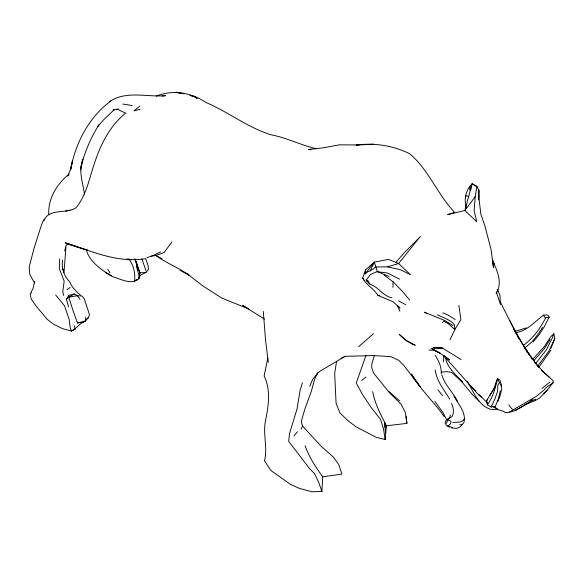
<?xml version="1.0" encoding="UTF-8"?>
<svg xmlns="http://www.w3.org/2000/svg" width="584" height="584" viewBox="0 0 584 584"><rect width="100%" height="100%" fill="white"/><g stroke="black" fill="none" stroke-linecap="round" stroke-linejoin="round"><path stroke-width="0.88" d="M87.22 249.434L86.68 250.938C90.111 262.581 102.718 270.611 112.61 276.714C120.786 278.948 131.254 285.393 138.97 278.736L138.999 275.517L136.474 266.479M392.966 287.372L393.061 281.787L384.06 275.115M80.439 295.095C76.219 291.504 71.868 287.452 69.978 282.101C64.16 276.429 61.145 268.202 62.634 260.128M492.641 260.902L493.495 267.698L490.976 249.105L484.976 226.249L480.829 214.087L479.121 199.524L478.902 190.282L476.873 186.274L472.127 183.821C465.718 189.844 463.842 199.582 466.273 207.904M478.646 199.735L478.902 190.282M59.626 258.931L59.305 268.567L64.16 281.072L62.758 291.942L63.809 295.533M267.808 358.029L264.136 375.943C271.407 390.9 268.144 407.406 265.107 422.984C263.26 435.554 267.706 448.205 264.486 460.769L270.837 470.5L290.584 484.406L299.439 488.399L312.09 491.786L321.893 491.472L322.704 476.814C315.703 467.112 309.104 457.155 305.096 445.745M443.504 361.759L443.804 355.751M336.567 361.481L334.668 373.402L336.07 403.172L339.873 412.917L348.531 421.174L356.058 426.794L376.227 437.379L385.155 439.482L386.433 425.787C380.826 414.801 374.972 403.982 372.665 391.652M63.948 272.728L65.97 247.156M48.771 214.481C47.961 198.195 57.006 183.967 69.182 173.974M476.873 186.274L475.23 196.604L474.128 210.612L476.734 221.716L464.864 210.481L447.716 214.613L454.666 212.415C437.474 194.603 428.897 169.922 409.691 153.723C393.09 145.635 374.548 142.613 356.255 145.095L373.577 144.124M85.753 317.324L85.432 321.076C79.585 323.098 76.854 328.515 71.489 331.026L62.649 328.69L53.195 324.062M365.073 273.962L365.642 269.75L374.322 262.128L388.506 259.406L398.573 263.552L410.516 274.728L400.317 269.706L387.484 266.851L376.081 266.968L370.198 270.852L367.701 271.713L365.073 273.962L374.322 262.128L377.366 271.575L389.054 276.502M134.51 281.284C135.51 273.502 133.758 265.151 128.801 258.946M138.97 278.736L139.919 272.859L134.97 259.245L138.693 270.545L136.634 262.712L134.787 258.785M453.921 396.134C458.374 404.128 466.543 412.757 463.908 422.59L459.936 427.138L456.214 428.401L451.563 427.795L452.293 427.838M496.356 382.235L496.787 379.863L497.699 378.695L499.955 380.155L500.459 382.666M445.118 423.415C445.066 420.509 447.724 419.137 449.702 417.604L450.388 415.056M516.19 410.136L515.365 410.333L527.454 403.77L535.397 400.441L535.63 399.288C525.125 402.522 517.183 412.822 505.226 412.559L503.547 411.348L498.057 409.603L494.59 406.836M441.212 373.789C441.796 367.278 438.694 360.678 435.146 355.306M500.291 390.689L498.466 398.58L495.32 406.5L491.071 406.975L487.311 404.821L486.706 400.602L487.531 399.142M34.631 281.532L33.091 288.175L30.894 292.847M495.809 382.44L494.414 387.959L486.706 400.602M64.634 250.886L66.116 245.484L67.839 243.922M475.909 186.223L472.127 183.821L464.864 210.481L475.23 196.604M374.3 355.766L371.818 363.956L371.752 367.774L373.694 373.169L389.696 392.995L401.113 404.216L405.362 412.574L406.917 423.4L386.433 425.787M302.432 382.776L300.045 390.499L297.11 408.676L289.635 433.211L288.627 441.227L309.462 468.521L314.469 473.587L318.579 482.048L321.893 491.472M366.015 355.24L356.262 383.016L362.314 394.178L370.621 406.778L380.556 419.465L383.491 428.773L385.155 439.482M80.001 299.3L77.329 295.708L74.387 293.934L68.737 295.409L68.773 297.198L72.766 309.856L77.446 322.937L85.432 321.076L88.425 317.674L89.462 314.601L84.417 299.183L82.169 296.03L77.329 295.708L68.773 297.198L66.474 299.256L68.584 306.936M469.339 186.727L470.01 189.946L472.127 183.821M532.36 359.686L544.339 346.531L550.763 336.654L553.836 333.749L554.8 338.537L550.873 348.319M43.91 220.759C48.727 207.977 66.43 214.175 75.978 207.794C86.439 195.173 89.367 178.113 94.593 162.899C100.623 144.474 109.609 126.451 124.757 113.843M399.894 311.192L397.507 305.658L399.974 308.082L392.988 301.702L377.987 295.431C373.76 288.627 366.329 284.977 362.613 278.057L365.642 269.75M139.357 274.407L139.919 272.859L137.072 265.698M553.836 333.749L552.092 338.413L546.441 349.743L535.908 363.19M498.006 401.23L500.189 395.594L501.766 388.798L500.875 382.914L499.466 382.834L497.955 384.819L497.502 391.579L494.845 399.084L491.071 406.975M516.176 332.559C527.556 330.668 534.908 321.485 543.543 315.126C545.368 315.068 547.712 314.389 548.88 316.265L549.143 317.251L548.602 317.521L545.712 317.703C540.529 328.259 533.046 338.114 523.622 345.253M549.143 317.251L544.018 327.157L538.93 334.909L533.265 341.83M309.746 386.331L312.805 379.082L319.382 371.563L345.188 356.328L373.373 355.561L390.879 356.642L398.857 360.379L403.894 365.548L419.976 386.535M317.696 372.585L314.623 379.104L311.308 391.448L304.892 408.968L301.862 419.29L301.439 422.458L302.585 426.013L310.973 435.284L321.236 446.315L333.471 457.162L338.771 464.579L341.917 474.091L322.704 476.814M370.198 270.852L374.322 262.128M450.016 339.793L454.805 329.632L460.871 319.689L458.863 305.366M301.081 429.138L302.585 426.013M451.541 403.369C453.33 407.493 454.542 412.53 451.936 416.589L447.782 419.21L447.986 419.933L445.95 423.896L445.928 425.021L452.06 427.517M495.028 386.834L489.772 395.492M496.108 293.555C502.437 283.685 498.035 272.48 493.604 262.917L494.305 264.902L492.692 260.011M553.026 382.666L547.485 389.842L543.704 393.514M487.311 404.821C493.173 397.062 495.239 387.791 497.699 378.695L499.466 382.834M66.474 299.256L68.737 295.409M44.406 219.044L42.552 222.073L39.61 230.702L33.821 249.069L29.2 266.983L29.747 274.246L34.536 283.006M550.084 339.421L544.427 348.538L533.856 360.635M554.8 338.537L548.938 351.028L537.806 365.927M68.73 174.704L67.81 176.149L70.985 168.01L72.489 161.126L70.569 169.856C75.467 143.036 88.761 117.216 111.026 100.879M542.58 327.405L537.338 335.158L531.769 342.041L525.271 347.611M550.902 350.166L538.981 367.124M464.652 418.363L463.039 420.641L460.024 422.035L452.804 422.488M171.966 241.82L164.06 252.587L155.848 255.471L151.519 256.157M138.729 277.692L140.868 274.998L145.978 272.48L148.533 269.348L147.869 264.669L145.38 258.318M293.942 436.007L297.446 431.766M31.31 293.037L30.156 294.402L31.222 299.037L36.186 306.191L47.267 319.346L52.538 323.536M86.454 319.134L83.76 322.193L77.446 322.937M395.602 262.508L404.581 252.507L420.356 236.52L398.573 263.552L387.484 266.851M377.198 271.75L387.367 272.991L399.558 279.152M547.113 390.448L539.711 397.93L535.397 400.441M443.212 321.85L442.438 322.499M114.194 109.748L104.04 119.34L97.944 126.253L98.857 124.874C90.286 138.685 83.687 153.942 80.519 169.929L82.811 159.432C78.11 171.112 83.074 182.697 84.425 194.384M549.997 381.972L541.908 388.448M358.613 346.735L373.483 333.698M470.01 189.946L471.244 188.909M139.839 106.105L133.955 110.865L139.999 109.274M361.766 380.381L365.825 377.111M448.388 426.021L450.432 423.772L451.031 422.123L450.505 420.947L447.986 419.933M67.029 289.73L70.182 287.452M509.679 411.895L536.149 396.492L543.507 390.484L547.23 386.674L552.997 383.002L553.158 380.695L541.499 370.285M86.994 318.521L88.425 317.674M68.773 297.198L74.387 293.934M109.412 101.813C125.721 90.221 147.102 97.353 165.593 95.674L162.016 96.032M134.933 280.597L136.977 279.429M114.194 109.5L112.997 110.15L118.092 109.069M71.489 331.026L75.577 328.836M160.549 251.952L153.811 255.237L146.854 257.726M341.122 358.277L345.188 356.328M530.403 400.69L532.542 399.748M377.366 271.575L370.438 274.429L366.161 280.211L369.453 284.05C378.315 286.386 382.571 296.103 391.871 297.76M526.206 327.865L515.073 331.391M156.351 96.083C172.959 89.359 191.442 92.63 206.05 102.536C228.315 111.96 247.506 127.414 270.75 134.707C286.496 137.7 300.84 145.117 316.367 148.781M459.725 424.955L462.543 424.283M65.663 211.094L70.014 210.233M441.562 372.183L446.796 371.599L451.461 372.329L462.528 382.257C456.06 374.483 446.563 367.467 445.38 356.802M139.919 272.859L145.978 272.48M66.291 243.659L86.695 249.967L65.145 242.747C90.878 250.989 116.829 263.041 144.547 258.8M358.707 144.949L339.362 144.832L323.332 147.832L308.374 149.511L311.009 149.774M428.977 350.05L435.189 350.276M377.987 295.431L379.615 295.511M436.562 347.502L442.497 348.122L461.068 359.576M126.852 258.975L131.239 259.617M122.874 104.04L132.254 105.58M181.31 93.163L176.12 92.214L180.39 93.228M465.47 195.706L468.543 196.355M191.494 95.856L194.056 96.462L196.947 98.367M182.179 93.323L183.872 93.776M189.815 95.345L194.056 96.462L196.969 98.441M368.57 281.13L366.161 280.211L369.935 283.43M442.745 312.878L447.899 314.929L455.257 319.543M447.541 426.342L449.498 427.167M437.292 314.783C443.103 317.762 450.249 319.419 454.396 324.799L454.805 329.632L448.402 323.726L443.643 321.083M116.961 109.004L126.166 113.493M434.795 350.582L440.059 353.189L449.622 360.021L444.168 355.795M105.646 272.713L111.559 275.765M427.576 313.856L424.48 312.214L445.161 320.696L453.045 325.646M161.863 258.683L155.848 255.471C166.484 263.216 178.908 267.793 189.53 275.517L180.186 270.385M398.587 300.811L405.69 304.644M492.414 406.318L497.539 409.231L492.035 409.705C478.413 406.406 473.777 391.908 467.215 381.308M545.712 317.703L544.595 317.039L543.543 315.126M264.53 319.119L242.754 305.454L248.718 308.951L221.672 298.022L202.648 285.802L186.917 273.509M481.304 397.025L479.194 395.558L444.249 356.335L446.176 357.707M388.615 391.295L399.646 400.799M541.726 370.49L549.807 377.636M487.487 402.989L478.763 394.2M478.997 401.179L472.974 395.193L460.112 379.804M469.127 384.294L475.792 391.003M393.061 281.787L402.099 290.985L409.588 300.001M543.886 372.402C529.527 357.401 518.877 339.37 509.825 320.791M55.619 294.949L64.51 305.782L69.182 319.528L70.372 328.661L71.489 330.77M534.725 362.489L535.827 363.868M536.937 365.255L538.594 367.321M362.613 278.057L364.117 279.962M437.912 389.813L442.548 395.718M508.795 404.916L512.686 409.888M434.846 401.31L442.898 412.508L446.504 419.443M526.337 351.342L527.374 352.736M530.995 357.627L532.024 359.021M536.083 363.774L524.111 347.049L529.936 355.554C518.731 338.457 509.372 320.156 500.276 301.87L500.014 295.562L497.437 289.27M537.119 365.183L538.667 367.292M444.234 416.75C434.182 401.829 420.334 389.805 411.457 374.023L420.005 386.469M62.408 268.691L63.831 270.742M107.682 269.202L110.055 272.954M449.665 399.047C444.081 389.711 436.664 381.228 435.233 369.957M457.418 401.208C452.95 391.922 444.599 384.936 441.811 374.775M513.621 329.208L516.241 333.968M517.11 335.552L518.855 338.727M141.948 258.909L145.993 270.888M74.117 325.668L75.256 328.755M496.217 291.861L500.561 304.592M500.802 384.338L501.138 386.017M406.07 416.545L406.917 423.4M268.319 362.423L265.53 340.085L263.304 311.462M385.104 427.408L384.681 422.283L385.528 433.197M442.497 348.122L433.109 347.918L442.497 348.122M415.136 345.202L412.574 344.283L405.084 339.851L399.252 334.362L406.69 340.706L415.136 345.202M440.059 353.189L431.627 348.597L440.081 353.24"/></g></svg>
